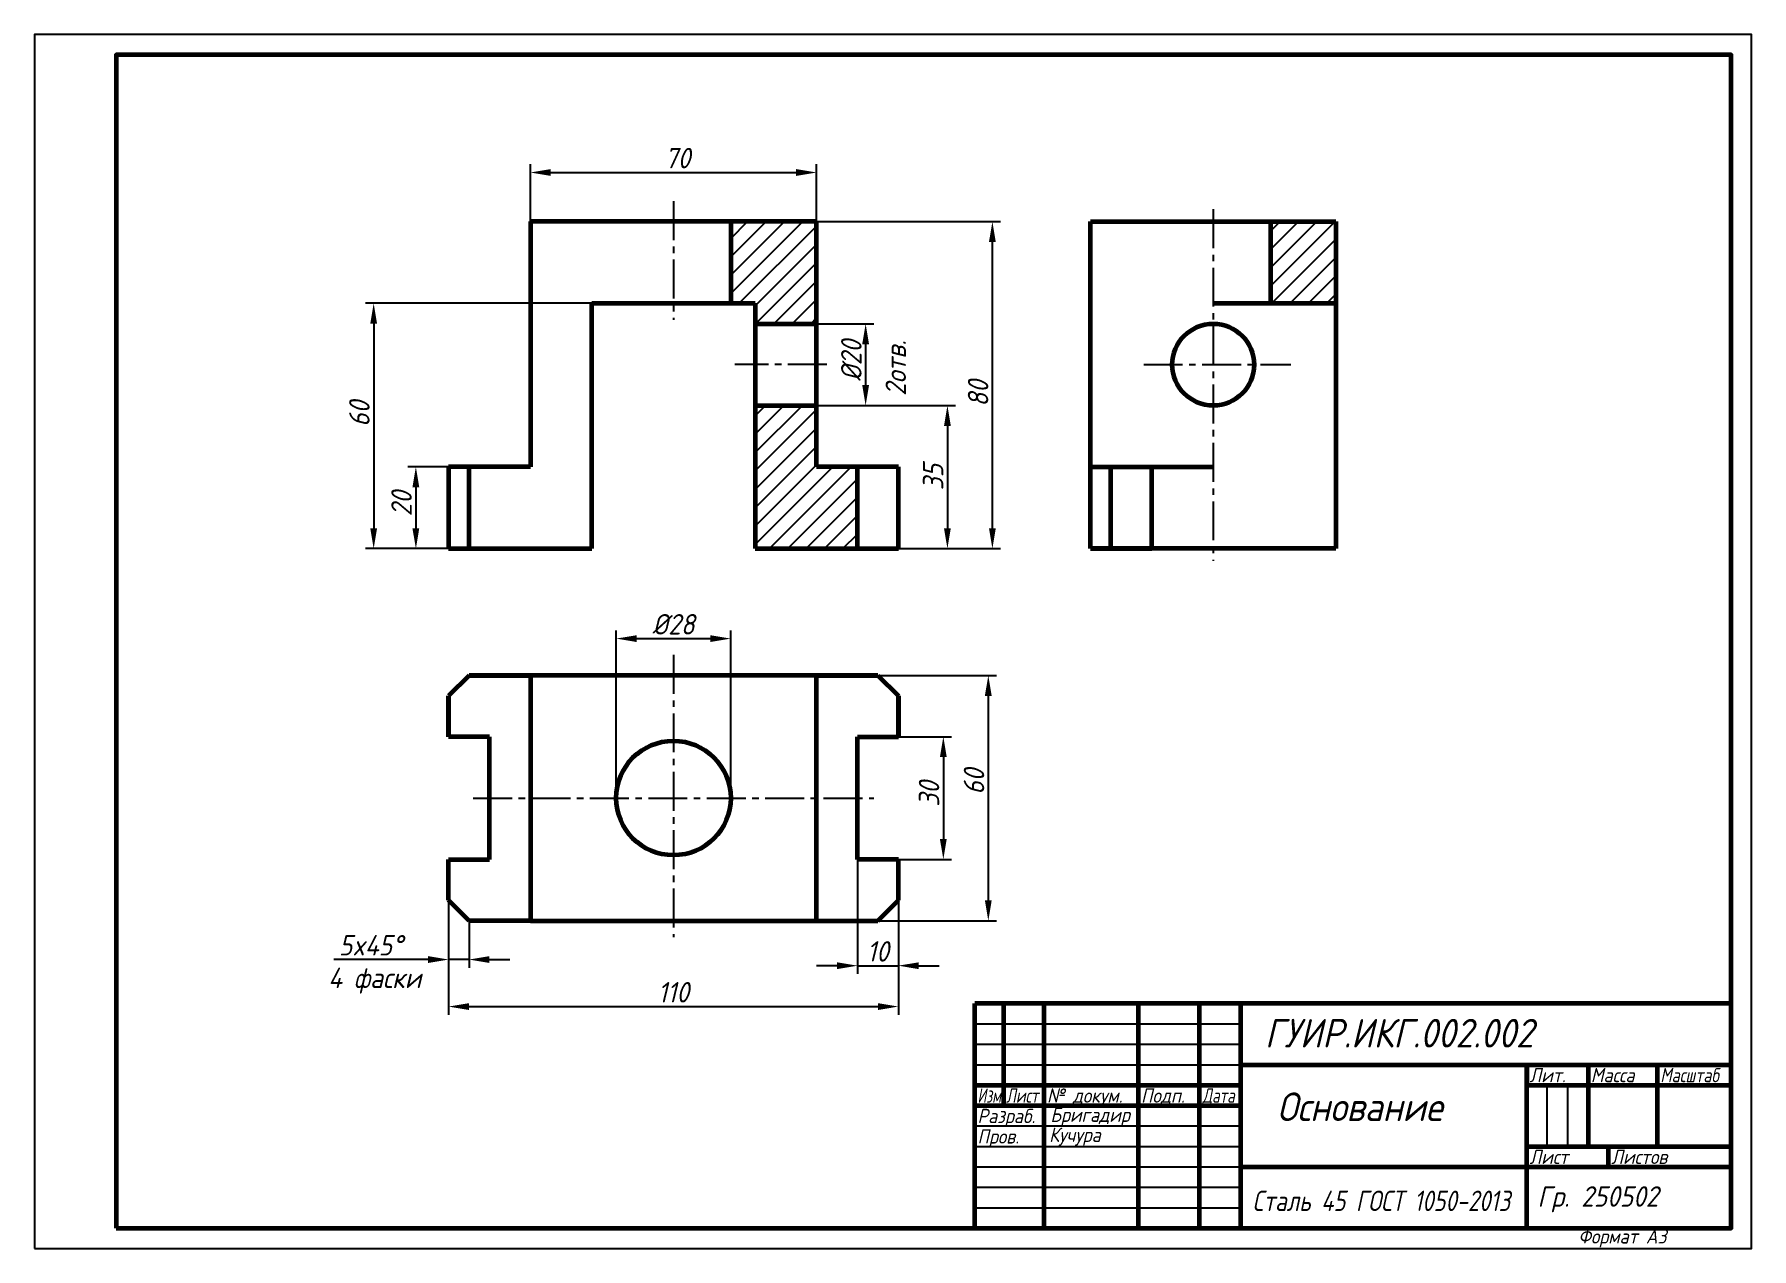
# Model space of a CAD drawing. Header units: millimetres. Extents: x 0 to 420, y 0 to 297.
import ezdxf
from ezdxf.enums import TextEntityAlignment as Align

# ---------------------------------------------------------------- set-up
doc = ezdxf.new("R2010")
doc.units = ezdxf.units.MM
doc.header["$LTSCALE"] = 0.5
doc.linetypes.add('осевая2', pattern=[28.575, 19.05, -3.175, 3.175, -3.175])
doc.layers.get('0').update_dxf_attribs({"lineweight": 60})
doc.layers.get('Defpoints').update_dxf_attribs({"color": 5})
doc.layers.add('1-оси', color=1, linetype='осевая2')
doc.layers.add('3-размеры', color=6, linetype='Continuous')
doc.layers.add('2-штриховка', color=7, linetype='Continuous', true_color=0x00c7c7)
doc.layers.add('4-текст', color=7, linetype='Continuous', true_color=0x00ad00)
doc.styles.get("Standard").update_dxf_attribs({"font": 'isocpeui.ttf', "width": 0.9})
doc.dimstyles.new('Standart', dxfattribs={"dimtxt": 5, "dimasz": 5, "dimexe": 2, "dimexo": 0, "dimgap": 1, "dimtad": 1, "dimtoh": 1, "dimdec": 0, "dimtxsty": 'Standard', "dimcen": 2.5, "dimadec": 0, "dimazin": 0, "dimtfac": 1, "dimtdec": 0, "dimtmove": 0, "dimatfit": 3, "dimldrblk": 'DOTSMALL', "dimfxl": 1, "dimarcsym": 0})
pattern_1 = [(45, (-602.695, 89.2077), (-2.245064, 2.245064), [])]

# ---------------------------------------------------------------- blocks, each defined once
blk = doc.blocks.new('*D3')
at = {"layer": '3-размеры', "color": 0, "lineweight": -2, "transparency": 16777216}
for p, q in [((136.31, 231.21), (80.99, 231.21)), ((82.99, 226.21), (82.99, 176.21)), ((136.31, 171.21), (80.99, 171.21))]:
    blk.add_line(p, q, dxfattribs=at)
at = {"layer": '3-размеры', "color": 0, "transparency": 16777216}
for points in [[(82.15, 226.21), (83.82, 226.21), (82.99, 231.21)], [(82.15, 176.21), (83.82, 176.21), (82.99, 171.21)]]:
    blk.add_solid(points, dxfattribs=at)
at = {"layer": 'Defpoints', "color": 0, "transparency": 16777216}
for p in [(136.31, 231.21), (82.99, 171.21), (136.31, 171.21)]:
    blk.add_point(p, dxfattribs=at)
at = {"layer": '3-размеры', "color": 0, "transparency": 16777216, "insert": (79.49, 204.19), "char_height": 5, "attachment_point": 5, "rotation": 90}
blk.add_mtext('60', dxfattribs=at)
blk = doc.blocks.new('_DotSmall')
at = {"color": 0, "linetype": 'ByBlock', "const_width": 0.5}
blk.add_lwpolyline([(-0.0625, 0, 1), (0.0625, 0, 1)], format="xyb", close=True, dxfattribs=at)
blk = doc.blocks.new('*D4')
at = {"layer": '3-размеры', "color": 0, "lineweight": -2, "transparency": 16777216}
for p, q in [((176.31, 251.21), (236.31, 251.21)), ((234.31, 176.21), (234.31, 246.21)), ((176.31, 171.21), (236.31, 171.21))]:
    blk.add_line(p, q, dxfattribs=at)
at = {"layer": '3-размеры', "color": 0, "transparency": 16777216}
for points in [[(233.47, 246.21), (235.14, 246.21), (234.31, 251.21)], [(233.47, 176.21), (235.14, 176.21), (234.31, 171.21)]]:
    blk.add_solid(points, dxfattribs=at)
at = {"layer": 'Defpoints', "color": 0, "transparency": 16777216}
for p in [(176.31, 251.21), (234.31, 251.21), (176.31, 171.21)]:
    blk.add_point(p, dxfattribs=at)
at = {"layer": '3-размеры', "color": 0, "transparency": 16777216, "insert": (230.81, 209.16), "char_height": 5, "attachment_point": 5, "rotation": 90}
blk.add_mtext('80', dxfattribs=at)
blk = doc.blocks.new('*D5')
at = {"layer": '3-размеры', "color": 0, "lineweight": -2, "transparency": 16777216}
for p, q in [((142.31, 110.21), (142.31, 151.21)), ((170.31, 110.21), (170.31, 151.21)), ((147.31, 149.21), (165.31, 149.21))]:
    blk.add_line(p, q, dxfattribs=at)
at = {"layer": '3-размеры', "color": 0, "transparency": 16777216}
for points in [[(147.31, 150.04), (147.31, 148.37), (142.31, 149.21)], [(165.31, 150.04), (165.31, 148.37), (170.31, 149.21)]]:
    blk.add_solid(points, dxfattribs=at)
at = {"layer": 'Defpoints', "color": 0, "transparency": 16777216}
for p in [(170.31, 149.21), (142.31, 110.21), (170.31, 110.21)]:
    blk.add_point(p, dxfattribs=at)
at = {"layer": '3-размеры', "color": 0, "transparency": 16777216, "insert": (156.31, 152.71), "char_height": 5, "attachment_point": 5}
blk.add_mtext('%%C28', dxfattribs=at)
blk = doc.blocks.new('*D6')
at = {"layer": '3-размеры', "color": 0, "lineweight": -2, "transparency": 16777216}
for p, q in [((183.81, 226.21), (205.31, 226.21)), ((203.31, 221.21), (203.31, 211.21)), ((183.81, 206.21), (205.31, 206.21))]:
    blk.add_line(p, q, dxfattribs=at)
at = {"layer": '3-размеры', "color": 0, "transparency": 16777216}
for points in [[(202.47, 221.21), (204.14, 221.21), (203.31, 226.21)], [(202.47, 211.21), (204.14, 211.21), (203.31, 206.21)]]:
    blk.add_solid(points, dxfattribs=at)
at = {"layer": 'Defpoints', "color": 0, "transparency": 16777216}
for p in [(183.81, 226.21), (183.81, 206.21), (203.31, 206.21)]:
    blk.add_point(p, dxfattribs=at)
at = {"layer": '3-размеры', "color": 0, "transparency": 16777216, "insert": (199.81, 217.21), "char_height": 5, "attachment_point": 5, "rotation": 90}
blk.add_mtext('%%C20', dxfattribs=at)
blk = doc.blocks.new('*D7')
at = {"layer": '3-размеры', "color": 0, "lineweight": -2, "transparency": 16777216}
for p, q in [((101.31, 191.21), (91.31, 191.21)), ((93.31, 186.21), (93.31, 176.21)), ((101.31, 171.21), (91.31, 171.21))]:
    blk.add_line(p, q, dxfattribs=at)
at = {"layer": '3-размеры', "color": 0, "transparency": 16777216}
for points in [[(92.47, 186.21), (94.14, 186.21), (93.31, 191.21)], [(92.47, 176.21), (94.14, 176.21), (93.31, 171.21)]]:
    blk.add_solid(points, dxfattribs=at)
at = {"layer": 'Defpoints', "color": 0, "transparency": 16777216}
for p in [(101.31, 191.21), (93.31, 171.21), (101.31, 171.21)]:
    blk.add_point(p, dxfattribs=at)
at = {"layer": '3-размеры', "color": 0, "transparency": 16777216, "insert": (89.81, 182.21), "char_height": 5, "attachment_point": 5, "rotation": 90}
blk.add_mtext('20', dxfattribs=at)
blk = doc.blocks.new('*D8')
at = {"layer": '3-размеры', "color": 0, "lineweight": -2, "transparency": 16777216}
for p, q in [((191.31, 206.21), (225.31, 206.21)), ((223.31, 201.21), (223.31, 176.21)), ((191.31, 171.21), (225.31, 171.21))]:
    blk.add_line(p, q, dxfattribs=at)
at = {"layer": '3-размеры', "color": 0, "transparency": 16777216}
for points in [[(222.47, 201.21), (224.14, 201.21), (223.31, 206.21)], [(222.47, 176.21), (224.14, 176.21), (223.31, 171.21)]]:
    blk.add_solid(points, dxfattribs=at)
at = {"layer": 'Defpoints', "color": 0, "transparency": 16777216}
for p in [(191.31, 206.21), (191.31, 171.21), (223.31, 171.21)]:
    blk.add_point(p, dxfattribs=at)
at = {"layer": '3-размеры', "color": 0, "transparency": 16777216, "insert": (219.81, 188.71), "char_height": 5, "attachment_point": 5, "rotation": 90}
blk.add_mtext('35', dxfattribs=at)
blk = doc.blocks.new('*D9')
at = {"layer": '3-размеры', "color": 0, "lineweight": -2, "transparency": 16777216}
for p, q in [((121.31, 251.21), (121.31, 265.21)), ((191.31, 251.21), (191.31, 265.21)), ((126.31, 263.21), (186.31, 263.21))]:
    blk.add_line(p, q, dxfattribs=at)
at = {"layer": '3-размеры', "color": 0, "transparency": 16777216}
for points in [[(126.31, 264.04), (126.31, 262.37), (121.31, 263.21)], [(186.31, 264.04), (186.31, 262.37), (191.31, 263.21)]]:
    blk.add_solid(points, dxfattribs=at)
at = {"layer": 'Defpoints', "color": 0, "transparency": 16777216}
for p in [(191.31, 263.21), (121.31, 251.21), (191.31, 251.21)]:
    blk.add_point(p, dxfattribs=at)
at = {"layer": '3-размеры', "color": 0, "transparency": 16777216, "insert": (157.31, 266.74), "char_height": 5, "attachment_point": 5}
blk.add_mtext('70', dxfattribs=at)
blk = doc.blocks.new('*D10')
at = {"layer": '3-размеры', "color": 0, "lineweight": -2, "transparency": 16777216}
for p, q in [((101.31, 85.21), (101.31, 68.71)), ((106.31, 80.21), (106.31, 68.71)), ((96.31, 70.71), (73.26, 70.71)), ((106.31, 70.71), (101.31, 70.71)), ((111.31, 70.71), (116.31, 70.71))]:
    blk.add_line(p, q, dxfattribs=at)
at = {"layer": '3-размеры', "color": 0, "transparency": 16777216}
for points in [[(96.31, 71.54), (96.31, 69.87), (101.31, 70.71)], [(111.31, 71.54), (111.31, 69.87), (106.31, 70.71)]]:
    blk.add_solid(points, dxfattribs=at)
at = {"layer": 'Defpoints', "color": 0, "transparency": 16777216}
for p in [(101.31, 85.21), (106.31, 80.21), (106.31, 70.71)]:
    blk.add_point(p, dxfattribs=at)
at = {"layer": '3-размеры', "color": 0, "transparency": 16777216, "insert": (82.28, 74.21), "char_height": 5, "attachment_point": 5}
blk.add_mtext('5x45%%D', dxfattribs=at)
blk = doc.blocks.new('*D11')
at = {"layer": '3-размеры', "color": 0, "lineweight": -2, "transparency": 16777216}
for p, q in [((201.31, 95.21), (201.31, 67.21)), ((211.31, 95.21), (211.31, 67.21)), ((196.31, 69.21), (191.31, 69.21)), ((201.31, 69.21), (211.31, 69.21)), ((216.31, 69.21), (221.31, 69.21))]:
    blk.add_line(p, q, dxfattribs=at)
at = {"layer": '3-размеры', "color": 0, "transparency": 16777216}
for points in [[(196.31, 70.04), (196.31, 68.37), (201.31, 69.21)], [(216.31, 70.04), (216.31, 68.37), (211.31, 69.21)]]:
    blk.add_solid(points, dxfattribs=at)
at = {"layer": 'Defpoints', "color": 0, "transparency": 16777216}
for p in [(201.31, 95.21), (211.31, 95.21), (211.31, 69.21)]:
    blk.add_point(p, dxfattribs=at)
at = {"layer": '3-размеры', "color": 0, "transparency": 16777216, "insert": (206.31, 72.71), "char_height": 5, "attachment_point": 5}
blk.add_mtext('10', dxfattribs=at)
blk = doc.blocks.new('*D12')
at = {"layer": '3-размеры', "color": 0, "lineweight": -2, "transparency": 16777216}
for p, q in [((211.31, 125.21), (224.31, 125.21)), ((222.31, 120.21), (222.31, 100.21)), ((211.31, 95.21), (224.31, 95.21))]:
    blk.add_line(p, q, dxfattribs=at)
at = {"layer": '3-размеры', "color": 0, "transparency": 16777216}
for points in [[(221.47, 120.21), (223.14, 120.21), (222.31, 125.21)], [(221.47, 100.21), (223.14, 100.21), (222.31, 95.21)]]:
    blk.add_solid(points, dxfattribs=at)
at = {"layer": 'Defpoints', "color": 0, "transparency": 16777216}
for p in [(211.31, 125.21), (211.31, 95.21), (222.31, 95.21)]:
    blk.add_point(p, dxfattribs=at)
at = {"layer": '3-размеры', "color": 0, "transparency": 16777216, "insert": (218.81, 111.21), "char_height": 5, "attachment_point": 5, "rotation": 90}
blk.add_mtext('30', dxfattribs=at)
blk = doc.blocks.new('*D13')
at = {"layer": '3-размеры', "color": 0, "lineweight": -2, "transparency": 16777216}
for p, q in [((206.31, 140.21), (235.31, 140.21)), ((233.31, 135.21), (233.31, 85.21)), ((206.31, 80.21), (235.31, 80.21))]:
    blk.add_line(p, q, dxfattribs=at)
at = {"layer": '3-размеры', "color": 0, "transparency": 16777216}
for points in [[(232.47, 135.21), (234.14, 135.21), (233.31, 140.21)], [(232.47, 85.21), (234.14, 85.21), (233.31, 80.21)]]:
    blk.add_solid(points, dxfattribs=at)
at = {"layer": 'Defpoints', "color": 0, "transparency": 16777216}
for p in [(206.31, 140.21), (206.31, 80.21), (233.31, 80.21)]:
    blk.add_point(p, dxfattribs=at)
at = {"layer": '3-размеры', "color": 0, "transparency": 16777216, "insert": (229.81, 114.21), "char_height": 5, "attachment_point": 5, "rotation": 90}
blk.add_mtext('60', dxfattribs=at)
blk = doc.blocks.new('*D14')
at = {"layer": '3-размеры', "color": 0, "lineweight": -2, "transparency": 16777216}
for p, q in [((101.31, 85.21), (101.31, 57.21)), ((211.31, 85.21), (211.31, 57.21)), ((106.31, 59.21), (206.31, 59.21))]:
    blk.add_line(p, q, dxfattribs=at)
at = {"layer": '3-размеры', "color": 0, "transparency": 16777216}
for points in [[(106.31, 60.04), (106.31, 58.37), (101.31, 59.21)], [(206.31, 60.04), (206.31, 58.37), (211.31, 59.21)]]:
    blk.add_solid(points, dxfattribs=at)
at = {"layer": 'Defpoints', "color": 0, "transparency": 16777216}
for p in [(101.31, 85.21), (211.31, 85.21), (211.31, 59.21)]:
    blk.add_point(p, dxfattribs=at)
at = {"layer": '3-размеры', "color": 0, "transparency": 16777216, "insert": (156.31, 62.71), "char_height": 5, "attachment_point": 5}
blk.add_mtext('110', dxfattribs=at)

msp = doc.modelspace()

# ---------------------------------------------------------------- hatches: boundary and pattern name
at = {"layer": '2-штриховка'}
h = msp.add_hatch(dxfattribs=at)
h.set_pattern_fill('ANSI31', color=256)
h.set_pattern_definition(pattern_1)
h.paths.add_polyline_path([(191.31, 251.21), (170.31, 251.21), (170.31, 231.21), (176.31, 231.21), (176.31, 226.21), (191.31, 226.21)])
h.paths.add_polyline_path([(201.31, 171.21), (201.31, 191.21), (191.31, 191.21), (191.31, 206.21), (176.31, 206.21), (176.31, 171.21)])
h = msp.add_hatch(dxfattribs=at)
h.set_pattern_fill('ANSI31', color=256)
h.set_pattern_definition(pattern_1)
h.paths.add_polyline_path([(318.31, 251.21), (302.31, 251.21), (302.31, 231.21), (318.31, 231.21)])

# ---------------------------------------------------------------- linework, layer by layer
for p, q in [((191.31, 251.21), (121.31, 251.21)), ((121.31, 251.21), (121.31, 191.21)), ((170.31, 251.21), (170.31, 231.21)), ((191.31, 191.21), (191.31, 251.21)), ((258.31, 251.21), (318.31, 251.21)), ((258.31, 171.21), (258.31, 251.21)), ((302.31, 251.21), (302.31, 231.21)), ((318.31, 251.21), (318.31, 171.21)), ((136.31, 171.21), (136.31, 231.21)), ((136.31, 231.21), (176.31, 231.21)), ((176.31, 231.21), (176.31, 171.21)), ((288.31, 231.21), (318.31, 231.21)), ((176.31, 226.21), (191.31, 226.21)), ((176.31, 206.21), (191.31, 206.21)), ((121.31, 191.21), (101.31, 191.21)), ((101.31, 191.21), (101.31, 171.21)), ((106.31, 171.21), (106.31, 191.21)), ((211.31, 191.21), (191.31, 191.21)), ((201.31, 171.21), (201.31, 191.21)), ((211.31, 171.21), (211.31, 191.21)), ((258.31, 191.21), (288.31, 191.21)), ((263.31, 171.21), (263.31, 191.21)), ((273.31, 171.21), (273.31, 191.21)), ((101.31, 171.21), (136.31, 171.21)), ((176.31, 171.21), (211.31, 171.21)), ((318.31, 171.21), (258.31, 171.21)), ((258.31, 171.21), (273.31, 171.21)), ((106.31, 140.21), (101.31, 135.21)), ((106.31, 140.21), (121.31, 140.21)), ((121.31, 140.21), (106.31, 140.21)), ((206.31, 140.21), (191.31, 140.21)), ((191.31, 140.21), (206.31, 140.21)), ((206.31, 140.21), (211.31, 135.21)), ((101.31, 125.21), (101.31, 135.21)), ((101.31, 135.21), (101.31, 125.21)), ((211.31, 125.21), (211.31, 135.21)), ((211.31, 135.21), (211.31, 125.21)), ((111.31, 125.21), (101.31, 125.21)), ((111.31, 95.21), (111.31, 125.21)), ((201.31, 95.21), (201.31, 125.21)), ((201.31, 125.21), (211.31, 125.21)), ((101.31, 85.21), (101.31, 95.21)), ((101.31, 95.21), (111.31, 95.21)), ((211.31, 95.21), (201.31, 95.21)), ((211.31, 85.21), (211.31, 95.21)), ((106.31, 80.21), (101.31, 85.21)), ((206.31, 80.21), (211.31, 85.21)), ((121.31, 80.21), (106.31, 80.21)), ((191.31, 80.21), (206.31, 80.21)), ((365, 45), (365, 40))]:
    msp.add_line(p, q)
at = {"lineweight": 60}
for p, q in [((415, 60), (230, 60)), ((230, 5), (230, 60)), ((237, 60), (237, 35)), ((247, 5), (247, 60)), ((270, 60), (270, 5)), ((285, 5), (285, 60)), ((295, 60), (295, 5)), ((295, 45), (415, 45)), ((365, 5), (365, 45)), ((380, 45), (380, 25)), ((397, 25), (397, 45)), ((230, 40), (295, 40)), ((365, 40), (415, 40)), ((230, 35), (295, 35)), ((365, 25), (415, 25)), ((385, 20), (385, 25)), ((295, 20), (415, 20))]:
    msp.add_line(p, q, dxfattribs=at)
at = {"lineweight": -3}
for p, q in [((230, 55), (295, 55)), ((230, 50), (295, 50)), ((230, 45), (295, 45)), ((370, 25), (370, 40)), ((375, 40), (375, 25)), ((230, 30), (295, 30)), ((230, 25), (295, 25)), ((230, 20), (295, 20)), ((230, 15), (295, 15)), ((230, 10), (295, 10))]:
    msp.add_line(p, q, dxfattribs=at)
at = {"lineweight": 60}
msp.add_lwpolyline([(20, 5), (415, 5), (415, 292), (20, 292)], close=True, dxfattribs=at)
msp.add_lwpolyline([(121.31, 80.21), (191.31, 80.21), (191.31, 140.21), (121.31, 140.21)], close=True)
for centre, radius in [((288.31, 216.21), 10), ((156.31, 110.21), 14)]:
    msp.add_circle(centre, radius)
at = {"layer": '1-оси'}
for p, q in [((156.31, 256.21), (156.31, 227.21)), ((288.31, 254.21), (288.31, 168.21)), ((193.81, 216.21), (171.31, 216.21)), ((271.31, 216.21), (307.31, 216.21)), ((156.31, 145.21), (156.31, 76.21)), ((107.31, 110.21), (205.31, 110.21))]:
    msp.add_line(p, q, dxfattribs=at)
at = {"layer": 'Defpoints'}
msp.add_lwpolyline([(0, 0), (420, 0), (420, 297), (0, 297)], close=True, dxfattribs=at)

# ---------------------------------------------------------------- texts
at = {"lineweight": -3, "width": 0.9}
msp.add_text('Формат А3', height=3.5, dxfattribs=at).set_placement((377.6, 1.25))
at = {"layer": '3-размеры', "width": 0.9}
msp.add_text('2отв.', height=5, rotation=90, dxfattribs=at).set_placement((213.19, 208.58))
msp.add_text('4 фаски', height=5, dxfattribs=at).set_placement((71.87, 63.73))
at = {"layer": '4-текст', "width": 0.9}
for s, height, p in [('ГУИР.ИКГ.002.002', 7, (300.94, 49.2)), ('Основание', 7, (303.94, 31.2)), ('Гр. 250502', 5, (367.62, 10.26))]:
    msp.add_text(s, height=height, dxfattribs=at).set_placement(p)
at = {"layer": '4-текст', "lineweight": -3}
for s, width, p in [('Лит.', 0.9, (365.67, 40.7)), ('Масса', 0.9, (380.67, 40.7)), ('Масштаб', 0.8, (397.67, 40.7)), ('Изм.', 0.7, (230.67, 35.7)), ('Лист', 0.75, (237.67, 35.7)), ('№ докум.', 0.9, (247.67, 35.7)), ('Подп.', 0.9, (270.67, 35.7)), ('Дата', 0.75, (285.67, 35.7)), ('Разраб.', 0.9, (230.67, 30.7)), ('Бригадир', 0.9, (248.5, 31)), ('Кучура', 0.9, (248.19, 26.1)), ('Пров.', 0.9, (230.67, 25.7)), ('Лист', 0.9, (365.67, 20.7)), ('Листов', 0.9, (385.67, 20.7))]:
    msp.add_text(s, height=3.5, dxfattribs=dict(at, width=width)).set_placement(p)
at = {"layer": '4-текст', "width": 0.755828}
msp.add_text('Сталь 45 ГОСТ 1050-2013', height=5, dxfattribs=at).set_placement((297.94, 9.2), (360.94, 9.2), align=Align.FIT)

# ---------------------------------------------------------------- dimensions: what is measured, and where the dimension line sits
at = {"layer": '3-размеры'}
for base, p1, p2, picture, middle in [((191.31, 263.21), (121.31, 251.21), (191.31, 251.21), '*D9', (157.31, 263.21)), ((211.31, 69.21), (201.31, 95.21), (211.31, 95.21), '*D11', (206.31, 69.21)), ((211.31, 59.21), (101.31, 85.21), (211.31, 85.21), '*D14', (156.31, 59.21))]:
    dim = msp.add_linear_dim(base=base, p1=p1, p2=p2, dimstyle='Standart', dxfattribs=at)
    dim.commit()
    dim.dimension.update_dxf_attribs({"geometry": picture, "text_midpoint": middle, "dimtype": 160})
for base, p1, p2, angle, picture, middle, dimtype in [((234.31, 251.21), (176.31, 171.21), (176.31, 251.21), 90, '*D4', (234.31, 209.16), 161), ((82.99, 171.21), (136.31, 231.21), (136.31, 171.21), 270, '*D3', (82.99, 204.19), 161), ((223.31, 171.21), (191.31, 206.21), (191.31, 171.21), 270, '*D8', (223.31, 188.71), 161), ((93.31, 171.21), (101.31, 191.21), (101.31, 171.21), 90, '*D7', (93.31, 182.21), 160), ((233.31, 80.21), (206.31, 140.21), (206.31, 80.21), 90, '*D13', (233.31, 114.21), 160), ((222.31, 95.21), (211.31, 125.21), (211.31, 95.21), 90, '*D12', (222.31, 111.21), 160)]:
    dim = msp.add_linear_dim(base=base, p1=p1, p2=p2, angle=angle, dimstyle='Standart', dxfattribs=at)
    dim.commit()
    dim.dimension.update_dxf_attribs({"geometry": picture, "text_midpoint": middle, "dimtype": dimtype})
for base, p1, p2, angle, picture, middle in [((203.31, 206.21), (183.81, 226.21), (183.81, 206.21), 270, '*D6', (203.31, 217.21)), ((170.31, 149.21), (142.31, 110.21), (170.31, 110.21), 0, '*D5', (156.31, 149.21))]:
    dim = msp.add_linear_dim(base=base, p1=p1, p2=p2, angle=angle, text='%%C<>', dimstyle='Standart', dxfattribs=at)
    dim.commit()
    dim.dimension.update_dxf_attribs({"geometry": picture, "text_midpoint": middle, "dimtype": 161})
dim = msp.add_linear_dim(base=(106.31, 70.71), p1=(101.31, 85.21), p2=(106.31, 80.21), text='<>x45%%D', dimstyle='Standart', dxfattribs=at)
dim.commit()
dim.dimension.update_dxf_attribs({"geometry": '*D10', "text_midpoint": (82.28, 70.71), "dimtype": 160})

doc.saveas('drawing.dxf')
